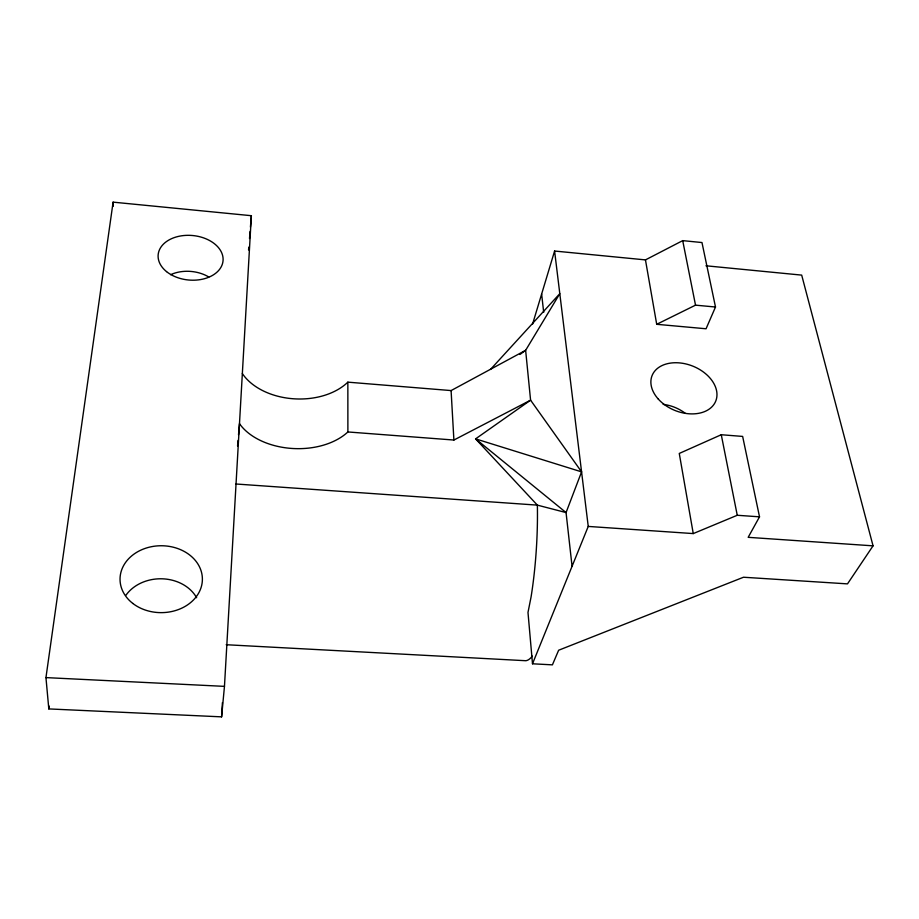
<?xml version="1.0" encoding="UTF-8"?>
<svg xmlns="http://www.w3.org/2000/svg" width="919" height="919" viewBox="0 0 919 919"><rect width="100%" height="100%" fill="white"/><g stroke="black" fill="none" stroke-linecap="round" stroke-linejoin="round"><path stroke-width="1.38" d="M221.594 716.854L224.466 686.367L251.369 215.701L113.106 202.146L45.95 677.602L48.81 708.917L221.594 716.854L222.421 702.576M248.555 249.968L248.796 247.119M249.497 238.549L250.083 231.404M250.427 227.119L251.369 215.701M237.561 445.956L238.044 440.385M238.515 434.813L239.48 423.67A62.664 41.045 2.2 0 0 291.082 448.392A62.664 41.045 2.2 0 0 347.887 431.953L453.894 440.04L530.585 400.167L525.634 350.311L559.797 293.655L490.505 369.427M48.81 708.917L49.201 706.079M532.549 324.189L554.594 251.036L645.46 259.893L682.702 240.629L701.978 242.547L715.499 307.015L706.056 328.772L656.706 324.304L645.46 259.893M581.578 471.861L475.594 438.868L566.058 512.572L537.362 505.128L475.594 438.868L530.585 400.167L581.578 471.861L566.058 512.572L572.066 566.299M705.941 265.786L801.69 275.114L873.05 545.84L847.502 583.875L743.505 577.235L558.637 650.238L552.411 664.851L532.503 663.794L588.24 526.426L554.594 251.036M759.519 516.834L737.256 515.272L693.259 533.583L679.267 453.446L721.266 434.733L742.644 436.422L759.519 516.834L748.169 537.328L873.05 545.84M519.947 354.47L525.634 350.311L451.091 390.575L347.853 382.155A60.964 41.562 2.6 0 1 292.541 398.708A60.964 41.562 2.6 0 1 242.34 373.539M656.706 324.304L695.522 305.154L715.499 307.015M45.95 677.602L224.466 686.367M226.189 644.724L525.737 660.715A112.129 23.997 -86.3 0 0 532.319 656.12M588.24 526.426L693.259 533.583M235.999 484.003L537.362 505.128A112.348 22.665 -86.3 0 1 531.067 596.994L527.988 612.433L532.503 663.794M682.702 240.629L695.522 305.154M721.266 434.733L737.256 515.272M541.636 294.023L543.692 312.357M451.091 390.575L453.894 440.04M113.106 202.146L113.175 206.361M347.853 382.155L347.887 431.953M663.162 404.371A33.153 23.733 22.1 0 1 685.183 413.24M170.635 274.689A31.728 22.217 5.1 0 1 208.797 276.998M125.96 595.213A39.931 32.935 -0.9 0 1 162.364 578.809A39.931 32.935 -0.9 0 1 196.643 597.729M658.211 398.984A34.279 23.894 21.8 0 0 714.752 403.131A34.279 23.894 21.8 0 0 678.808 362.844A34.279 23.894 21.8 0 0 658.211 398.984M166.523 271.599A32.579 22.332 5.4 0 0 221.548 266.154A32.579 22.332 5.4 0 0 183.743 235.54A32.579 22.332 5.4 0 0 166.523 271.599M132.864 603.473A41.183 33.452 -0.1 0 0 201.25 586.988A41.183 33.452 -0.1 0 0 149.521 547.127A41.183 33.452 -0.1 0 0 132.864 603.473"/></g></svg>
